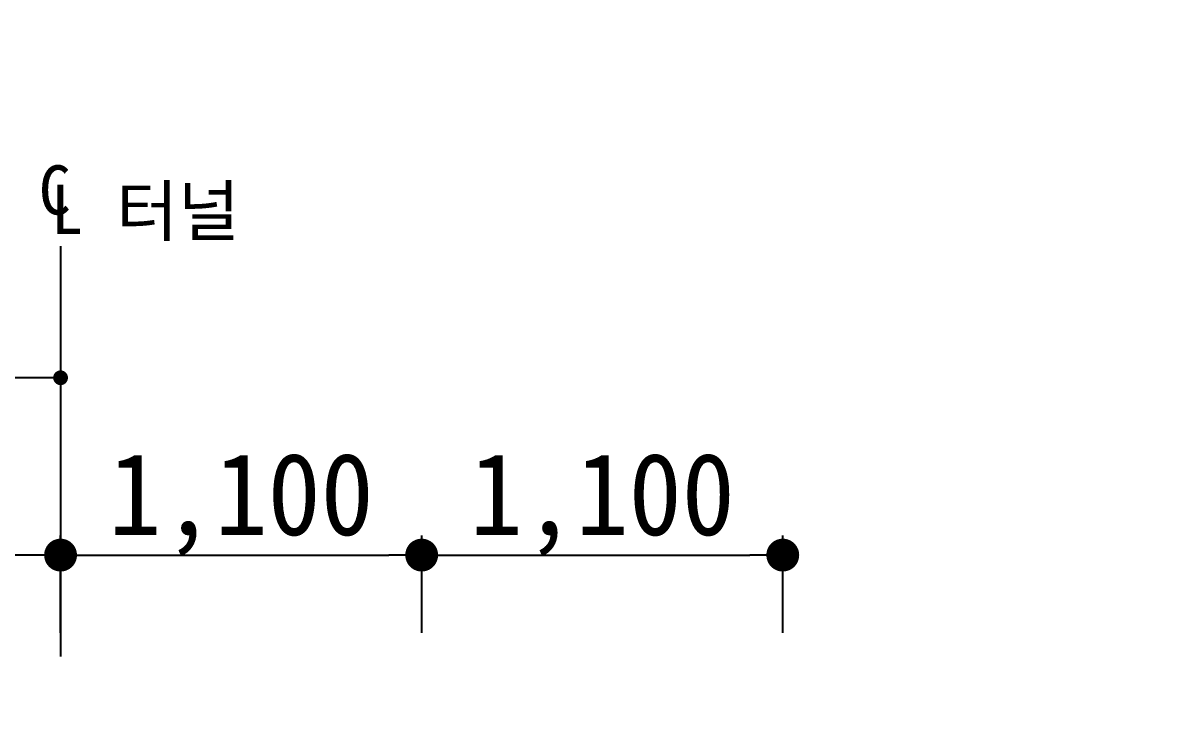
# Model space of a CAD drawing. Header units: millimetres. Extents: x -69382 to 174843, y -46375 to 101648.
# Drawn here: x -12140 to -8619, y 20148 to 22289 of the extents above; entities that cross this region are included whole.
import ezdxf

# ---------------------------------------------------------------- set-up
doc = ezdxf.new("R2010")
doc.units = ezdxf.units.MM
doc.header["$LTSCALE"] = 1000
doc.linetypes.add('A-CENTR01', pattern=[2, 1.25, -0.25, 0.25, -0.25])
for name, color, linetype in [('-길작업', 255, 'Continuous'), ('CS-CNTL', 1, 'A-CENTR01'), ('CS-DIML', 1, 'Continuous'), ('CS-TEXT', 3, 'Continuous'), ('DIM1', 1, 'Continuous')]:
    doc.layers.add(name, color=color, linetype=linetype)
doc.styles.get("Standard").update_dxf_attribs({"font": 'txt.shx', "bigfont": 'whgtxt.shx'})
doc.styles.add('WGTXT', font='DotumChe.ttf')
doc.dimstyles.new('DIM-50(j)', dxfattribs={"dimscale": 50, "dimtxt": 3, "dimasz": 0.6, "dimexe": 1.25, "dimexo": 0, "dimgap": 1.25, "dimtad": 1, "dimdec": 0, "dimdsep": 46, "dimlunit": 6, "dimtxsty": 'WGTXT', "dimblk": 'CMRSPOS', "dimcen": 6.375, "dimclrd": 1, "dimclre": 1, "dimclrt": 3, "dimadec": 4, "dimazin": 0, "dimtfac": 1, "dimtdec": 0, "dimtix": 1, "dimtmove": 2, "dimatfit": 1, "dimldrblk": 'CMRSPOS', "dimfxl": 1.25, "dimtolj": 1, "dimtzin": 0, "dimarcsym": 0})
doc.dimstyles.get("Standard").update_dxf_attribs({"dimtxt": 0.18, "dimasz": 0.18, "dimexe": 0.18, "dimexo": 0.0625, "dimgap": 0.09, "dimtad": 0, "dimtih": 1, "dimtoh": 1, "dimdec": 4, "dimzin": 0, "dimdsep": 46, "dimtxsty": 'Standard', "dimcen": 0.09, "dimadec": 0, "dimazin": 0, "dimtfac": 1, "dimtdec": 4, "dimtofl": 0, "dimtmove": 0, "dimatfit": 3, "dimfxl": 1, "dimtolj": 1, "dimtzin": 0, "dimarcsym": 0})

# ---------------------------------------------------------------- blocks, each defined once
blk = doc.blocks.new('_Dot')
at = {"layer": 'DIM1'}
blk.add_line((0, 0), (-1, 0), dxfattribs=at)
at = {"layer": 'DIM1', "const_width": 0.5}
blk.add_lwpolyline([(-0.25, 0, 1), (0.25, 0, 1)], format="xyb", close=True, dxfattribs=at)
blk = doc.blocks.new('*D504')
at = {"layer": 'CS-DIML', "color": 1, "transparency": 16777216}
for p, q in [((-13125.4, 20431.5), (-13125.4, 20728.4)), ((-12025.4, 20431.5), (-12025.4, 20728.4)), ((-12125.4, 20668.4), (-13025.4, 20668.4))]:
    blk.add_line(p, q, dxfattribs=at)
at = {"layer": 'Defpoints', "color": 0, "transparency": 16777216}
for p in [(-13125.4, 20668.4), (-13125.4, 20256.5), (-12025.4, 20256.5)]:
    blk.add_point(p, dxfattribs=at)
at = {"layer": 'CS-DIML', "color": 1, "transparency": 16777216, "xscale": 100, "yscale": 100, "zscale": 100, "rotation": 180}
blk.add_blockref('_Dot', (-13125.4, 20668.4), dxfattribs=at)
at = {"layer": 'CS-DIML', "color": 1, "transparency": 16777216, "xscale": 100, "yscale": 100, "zscale": 100}
blk.add_blockref('_Dot', (-12025.4, 20668.4), dxfattribs=at)
at = {"layer": 'CS-DIML', "color": 3, "transparency": 16777216, "insert": (-12575.4, 20822.2), "char_height": 250, "attachment_point": 5, "style": 'WGTXT'}
blk.add_mtext('\\A1;1,100', dxfattribs=at)
blk = doc.blocks.new('*D506')
at = {"layer": 'CS-DIML', "color": 1, "transparency": 16777216}
for p, q in [((-12025.4, 20431.5), (-12025.4, 20728.4)), ((-10925.4, 20431.5), (-10925.4, 20728.4)), ((-11925.4, 20668.4), (-11025.4, 20668.4))]:
    blk.add_line(p, q, dxfattribs=at)
at = {"layer": 'Defpoints', "color": 0, "transparency": 16777216}
for p in [(-10925.4, 20668.4), (-12025.4, 20256.5), (-10925.4, 20256.5)]:
    blk.add_point(p, dxfattribs=at)
at = {"layer": 'CS-DIML', "color": 1, "transparency": 16777216, "xscale": 100, "yscale": 100, "zscale": 100, "rotation": 180}
blk.add_blockref('_Dot', (-12025.4, 20668.4), dxfattribs=at)
at = {"layer": 'CS-DIML', "color": 1, "transparency": 16777216, "xscale": 100, "yscale": 100, "zscale": 100}
blk.add_blockref('_Dot', (-10925.4, 20668.4), dxfattribs=at)
at = {"layer": 'CS-DIML', "color": 3, "transparency": 16777216, "insert": (-11475.4, 20822.2), "char_height": 250, "attachment_point": 5, "style": 'WGTXT'}
blk.add_mtext('\\A1;1,100', dxfattribs=at)
blk = doc.blocks.new('*D507')
at = {"layer": 'CS-DIML', "color": 1, "transparency": 16777216}
for p, q in [((-10925.4, 20431.5), (-10925.4, 20728.4)), ((-9825.4, 20431.5), (-9825.4, 20728.4)), ((-10825.4, 20668.4), (-9925.4, 20668.4))]:
    blk.add_line(p, q, dxfattribs=at)
at = {"layer": 'Defpoints', "color": 0, "transparency": 16777216}
for p in [(-9825.4, 20668.4), (-10925.4, 20256.5), (-9825.4, 20256.5)]:
    blk.add_point(p, dxfattribs=at)
at = {"layer": 'CS-DIML', "color": 1, "transparency": 16777216, "xscale": 100, "yscale": 100, "zscale": 100, "rotation": 180}
blk.add_blockref('_Dot', (-10925.4, 20668.4), dxfattribs=at)
at = {"layer": 'CS-DIML', "color": 1, "transparency": 16777216, "xscale": 100, "yscale": 100, "zscale": 100}
blk.add_blockref('_Dot', (-9825.4, 20668.4), dxfattribs=at)
at = {"layer": 'CS-DIML', "color": 3, "transparency": 16777216, "insert": (-10375.4, 20822.2), "char_height": 250, "attachment_point": 5, "style": 'WGTXT'}
blk.add_mtext('\\A1;1,100', dxfattribs=at)
blk = doc.blocks.new('CMRSPOS')
at = {"layer": 'CS-DIML', "color": 1}
blk.add_line((-0.75, 0), (-1.5, 0), dxfattribs=at)
at = {"layer": 'CS-DIML', "color": 1, "const_width": 0.75}
blk.add_lwpolyline([(-0.375, 0, 1), (0.375, 0, 1)], format="xyb", close=True, dxfattribs=at)
blk = doc.blocks.new('*D497')
at = {"layer": 'CS-DIML', "color": 6, "lineweight": -2, "transparency": 16777216}
for p, q in [((-15625.4, 21208.6), (-15625.4, 21146.1)), ((-12055.4, 21208.6), (-15595.4, 21208.6)), ((-12025.4, 21208.6), (-12025.4, 21146.1))]:
    blk.add_line(p, q, dxfattribs=at)
at = {"layer": 'Defpoints', "color": 0, "transparency": 16777216}
for p in [(-15625.4, 21208.6), (-15625.4, 21208.6), (-12025.4, 21208.6)]:
    blk.add_point(p, dxfattribs=at)
at = {"layer": 'CS-DIML', "color": 6, "lineweight": -2, "transparency": 16777216, "xscale": 30, "yscale": 30, "zscale": 30, "rotation": 180}
blk.add_blockref('CMRSPOS', (-15625.4, 21208.6), dxfattribs=at)
at = {"layer": 'CS-DIML', "color": 6, "lineweight": -2, "transparency": 16777216, "xscale": 30, "yscale": 30, "zscale": 30}
blk.add_blockref('CMRSPOS', (-12025.4, 21208.6), dxfattribs=at)
at = {"layer": 'CS-DIML', "color": 6, "transparency": 16777216, "insert": (-13935.4, 21426.9), "char_height": 175, "attachment_point": 5, "style": 'WGTXT'}
blk.add_mtext('\\A1;Road CL ~ Tunnel CL 거리', dxfattribs=at)

msp = doc.modelspace()

# ---------------------------------------------------------------- linework, layer by layer
at = {"layer": '-길작업', "color": 3}
msp.add_circle((-11340.1893, 15806.461), 12116.7265, dxfattribs=at)
at = {"layer": 'CS-CNTL'}
msp.add_line((-12025.3782, 21609.3132), (-12025.3782, 11695.6163), dxfattribs=at)

# ---------------------------------------------------------------- texts
at = {"layer": 'CS-TEXT', "style": 'WGTXT'}
for s, p in [('C', (-12091.6764, 21705.6941)), ('L', (-12054.0451, 21646.3686)), ('  터널', (-12049.7999, 21641.7119))]:
    msp.add_text(s, height=150, dxfattribs=at).set_placement(p)

# ---------------------------------------------------------------- dimensions: what is measured, and where the dimension line sits
at = {"layer": 'CS-DIML', "color": 6}
dim = msp.add_linear_dim(base=(-15625.3782, 21208.6166), p1=(-12025.3782, 21208.6166), p2=(-15625.3782, 21208.6166), angle=180, text='Road CL ~ Tunnel CL 거리', dimstyle='DIM-50(j)', override={"dimtxt": 3.5, "dimclrd": 6, "dimclre": 6, "dimclrt": 6}, dxfattribs=at)
dim.commit()
dim.dimension.update_dxf_attribs({"geometry": '*D497', "text_midpoint": (-13935.3782, 21426.9409), "dimtype": 160})
at = {"layer": 'CS-DIML'}
dim = msp.add_linear_dim(base=(-13125.3782, 20668.4109), p1=(-12025.3782, 20256.4639), p2=(-13125.3782, 20256.4639), dimstyle='Standard', override={"dimscale": 50, "dimtxt": 5, "dimasz": 2, "dimexe": 1.2, "dimexo": 3.5, "dimgap": 0.1, "dimtad": 1, "dimtih": 0, "dimtoh": 0, "dimdec": 0, "dimlunit": 6, "dimtxsty": 'WGTXT', "dimblk1": 'Dot', "dimblk2": 'Dot', "dimsah": 1, "dimclrd": 1, "dimclre": 1, "dimclrt": 3, "dimtix": 1, "dimtofl": 1, "dimtmove": 2, "dimlwd": 65535, "dimlwe": 65535}, dxfattribs=at)
dim.commit()
dim.dimension.update_dxf_attribs({"geometry": '*D504', "text_midpoint": (-12575.3782, 20822.2125)})
for base, p1, p2, picture, middle in [((-10925.3782, 20668.4109), (-12025.3782, 20256.4639), (-10925.3782, 20256.4639), '*D506', (-11475.3782, 20822.2125)), ((-9825.3782, 20668.4109), (-10925.3782, 20256.4639), (-9825.3782, 20256.4639), '*D507', (-10375.3782, 20822.2125))]:
    dim = msp.add_linear_dim(base=base, p1=p1, p2=p2, angle=180, dimstyle='Standard', override={"dimscale": 50, "dimtxt": 5, "dimasz": 2, "dimexe": 1.2, "dimexo": 3.5, "dimgap": 0.1, "dimtad": 1, "dimtih": 0, "dimtoh": 0, "dimdec": 0, "dimlunit": 6, "dimtxsty": 'WGTXT', "dimblk1": 'Dot', "dimblk2": 'Dot', "dimsah": 1, "dimclrd": 1, "dimclre": 1, "dimclrt": 3, "dimtix": 1, "dimtofl": 1, "dimtmove": 2, "dimlwd": 65535, "dimlwe": 65535}, dxfattribs=at)
    dim.commit()
    dim.dimension.update_dxf_attribs({"geometry": picture, "text_midpoint": middle})

doc.saveas('drawing.dxf')
